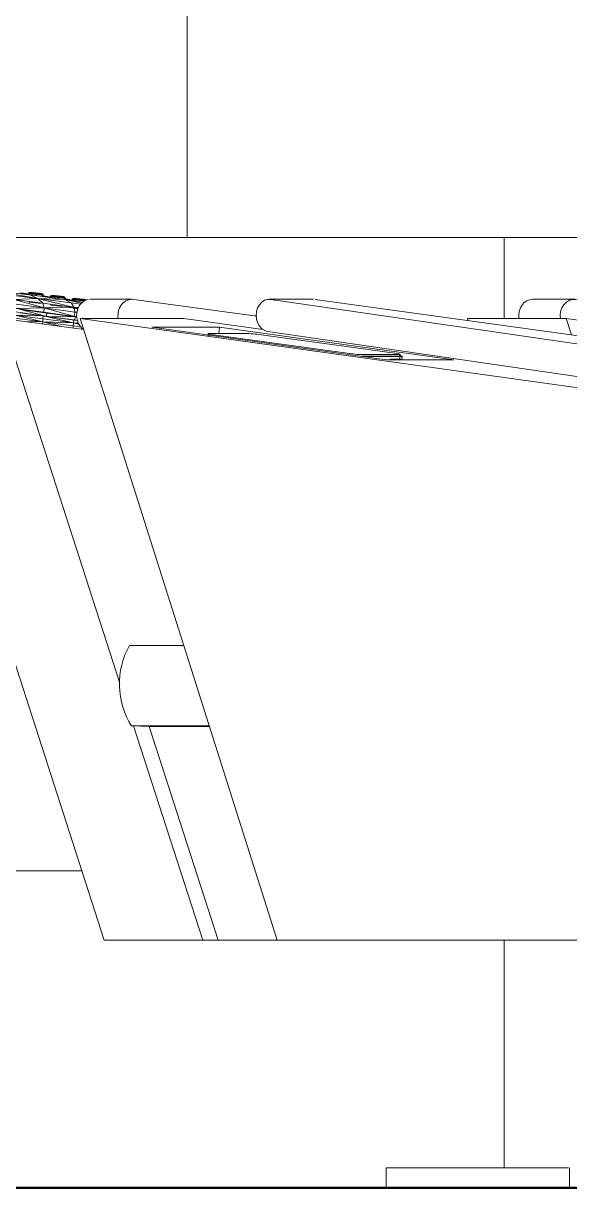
# Model space of a CAD drawing. Extents: x 4834 to 83801, y -13735 to 32221.
# Drawn here: x 13841.65 to 13855.44, y -12508.54 to -12479.12 of the extents above; entities that cross this region are included whole.
import ezdxf

# ---------------------------------------------------------------- set-up
doc = ezdxf.new("R2010")
doc.units = 0
doc.header["$LTSCALE"] = 8
doc.header["$MEASUREMENT"] = 0
doc.linetypes.add('Grid Line 1_2_', pattern=[0.875, 0.5, -0.125, 0.125, -0.125])
doc.layers.get('0').update_dxf_attribs({"lineweight": 9})
for name, color, linetype, lineweight in [('A-DIM-480', 52, 'Continuous', 18), ('A-FLOR-LEVL', 51, 'Continuous', 9), ('A-WALL', 7, 'Continuous', 40), ('A-Wall-New', 1, 'Continuous', 50), ('DIM', 8, 'Continuous', 5), ('door', 43, 'Continuous', 13), ('first_dwg', 8, 'Continuous', 9), ('Furniture', 132, 'Continuous', 5), ('G-IMPT', 8, 'Continuous', 9), ('I-FURN', 30, 'Continuous', 9)]:
    doc.layers.add(name, color=color, linetype=linetype, lineweight=lineweight)
doc.layers.add('A-WALL-PATT', color=253, linetype='Continuous')

# ---------------------------------------------------------------- blocks, each defined once
blk = doc.blocks.new('first_dwg_A$C4D910482-V18-Section 1')
at = {"layer": 'Furniture', "flags": 128}
for points in [[(1105.12, 0), (1091.762, 0), (1112.422, 0)], [(1104.537, 0), (1103.479, 0), (1111.364, 0)]]:
    blk.add_lwpolyline(points, dxfattribs=at)
blk = doc.blocks.new('first_dwg_A$C4D910482-V19-Section 1')
at = {"layer": 'Furniture', "flags": 128}
blk.add_lwpolyline([(1105.12, 0), (1091.41, 0), (1100.485, 0)], dxfattribs=at)
blk = doc.blocks.new('first_dwg__U47-354713-Section 1')
at = {"layer": 'door'}
blk.add_line((1107.467, 0), (1096.923, 0), dxfattribs=at)
blk = doc.blocks.new('first_dwg-354694-Section 1')
at = {"layer": 'A-DIM-480', "color": 42, "lineweight": 13}
for p, q in [((531.034, 0), (1093.113, 0)), ((1087.113, 0), (1153.113, 0))]:
    blk.add_line(p, q, dxfattribs=at)
at = {"layer": 'A-DIM-480'}
for p in [(1091.613, 0), (1096.613, 0)]:
    blk.add_line(p, (1190.458, 0), dxfattribs=at)
at = {"layer": 'A-Wall-New'}
for p, q in [((1084.613, 0), (1144.613, 0)), ((1090.113, 0), (1150.113, 0))]:
    blk.add_line(p, q, dxfattribs=at)
at = {"layer": 'DIM', "color": 55, "lineweight": 13}
blk.add_line((1147.593, 0), (841.667, 0), dxfattribs=at)
at = {"layer": 'Furniture'}
blk.add_line((1105.095, 0), (1105.094, 0), dxfattribs=at)
for name in ['first_dwg_A$C4D910482-V19-Section 1', 'first_dwg_A$C4D910482-V18-Section 1', 'first_dwg__U47-354713-Section 1']:
    blk.add_blockref(name, (0, 0))
blk = doc.blocks.new('Captain_Kirk_simplified_chair_2_22296 - Captain_Kirk_simplified_chair_2_22296-V41-Section 1')
at = {"layer": 'G-IMPT'}
for p, q in [((1091.694, 22.465), (1090.689, 22.637)), ((1091.492, 22.554), (1090.689, 22.637)), ((1091.694, 22.465), (1090.93, 22.553)), ((1091.694, 22.465), (1091.097, 22.439)), ((1091.817, 22.346), (1091.097, 22.439)), ((1091.097, 22.439), (1091.85, 22.226)), ((1091.492, 22.554), (1091.226, 22.584)), ((1091.257, 22.593), (1091.327, 22.593)), ((1091.257, 22.593), (1091.385, 22.584)), ((1091.257, 22.592), (1091.406, 22.577)), ((1091.257, 22.592), (1091.384, 22.575)), ((1091.257, 22.592), (1091.326, 22.577)), ((1091.257, 22.591), (1091.34, 22.582)), ((1091.326, 22.577), (1091.257, 22.583)), ((1091.258, 22.602), (1091.327, 22.593)), ((1091.258, 22.6), (1091.34, 22.582)), ((1091.326, 22.577), (1091.316, 22.576)), ((1091.384, 22.575), (1091.326, 22.577)), ((1091.327, 22.593), (1091.385, 22.584)), ((1091.327, 22.593), (1091.34, 22.582)), ((1091.327, 22.593), (1091.408, 22.57)), ((1091.34, 22.582), (1091.408, 22.57)), ((1091.406, 22.577), (1091.384, 22.575)), ((1091.384, 22.575), (1091.408, 22.559)), ((1091.385, 22.584), (1091.406, 22.577)), ((1091.385, 22.584), (1091.408, 22.57)), ((1091.385, 22.584), (1091.433, 22.562)), ((1091.406, 22.577), (1091.433, 22.562)), ((1091.406, 22.577), (1091.408, 22.559)), ((1091.408, 22.57), (1091.433, 22.562)), ((1091.455, 22.601), (1091.44, 22.573)), ((1091.48, 22.592), (1091.44, 22.573)), ((1091.44, 22.573), (1091.467, 22.576)), ((1091.485, 22.61), (1091.455, 22.601)), ((1091.455, 22.601), (1091.481, 22.604)), ((1091.506, 22.603), (1091.455, 22.601)), ((1091.48, 22.592), (1091.455, 22.601)), ((1091.455, 22.601), (1091.467, 22.576)), ((1091.483, 22.372), (1091.462, 22.379)), ((1091.481, 22.604), (1091.467, 22.576)), ((1091.48, 22.592), (1091.467, 22.564)), ((1091.467, 22.576), (1091.54, 22.573)), ((1091.506, 22.603), (1091.48, 22.592)), ((1091.564, 22.593), (1091.48, 22.592)), ((1091.549, 22.581), (1091.48, 22.592)), ((1091.507, 22.612), (1091.481, 22.604)), ((1091.485, 22.61), (1091.481, 22.604)), ((1091.481, 22.604), (1091.549, 22.601)), ((1091.481, 22.604), (1091.54, 22.573)), ((1091.541, 22.363), (1091.483, 22.372)), ((1091.485, 22.61), (1091.507, 22.612)), ((1091.644, 22.593), (1091.485, 22.61)), ((1091.506, 22.603), (1091.485, 22.61)), ((1092.375, 22.433), (1091.492, 22.554)), ((1091.694, 22.465), (1091.492, 22.554)), ((1091.644, 22.593), (1091.506, 22.603)), ((1091.564, 22.593), (1091.506, 22.603)), ((1091.507, 22.612), (1091.565, 22.61)), ((1091.644, 22.593), (1091.507, 22.612)), ((1091.507, 22.612), (1091.549, 22.601)), ((1091.549, 22.601), (1091.54, 22.573)), ((1091.54, 22.573), (1091.64, 22.564)), ((1091.541, 22.363), (1091.62, 22.354)), ((1091.565, 22.61), (1091.549, 22.601)), ((1091.549, 22.601), (1091.643, 22.592)), ((1091.549, 22.601), (1091.64, 22.564)), ((1091.564, 22.593), (1091.549, 22.581)), ((1091.643, 22.584), (1091.549, 22.581)), ((1091.549, 22.581), (1091.642, 22.57)), ((1091.644, 22.593), (1091.564, 22.593)), ((1091.564, 22.593), (1091.643, 22.584)), ((1091.565, 22.61), (1091.644, 22.603)), ((1091.644, 22.593), (1091.565, 22.61)), ((1091.565, 22.61), (1091.643, 22.592)), ((1091.643, 22.592), (1091.64, 22.564)), ((1091.64, 22.564), (1091.739, 22.553)), ((1091.643, 22.584), (1091.642, 22.57)), ((1091.723, 22.577), (1091.642, 22.57)), ((1091.736, 22.562), (1091.642, 22.57)), ((1091.642, 22.534), (1091.663, 22.537)), ((1091.644, 22.603), (1091.643, 22.592)), ((1091.644, 22.593), (1091.643, 22.584)), ((1091.643, 22.592), (1091.736, 22.581)), ((1091.643, 22.592), (1091.739, 22.553)), ((1091.723, 22.577), (1091.643, 22.584)), ((1091.644, 22.603), (1091.723, 22.593)), ((1091.644, 22.593), (1091.644, 22.603)), ((1091.644, 22.603), (1091.736, 22.581)), ((1091.644, 22.593), (1091.723, 22.593)), ((1091.644, 22.593), (1091.781, 22.584)), ((1091.644, 22.593), (1091.802, 22.577)), ((1091.644, 22.593), (1091.781, 22.575)), ((1091.644, 22.593), (1091.723, 22.577)), ((1092.375, 22.433), (1091.694, 22.465)), ((1092.529, 22.351), (1091.694, 22.465)), ((1092.605, 22.238), (1091.694, 22.465)), ((1091.694, 22.465), (1091.817, 22.346)), ((1091.723, 22.593), (1091.781, 22.584)), ((1091.723, 22.593), (1091.736, 22.581)), ((1091.723, 22.593), (1091.805, 22.57)), ((1091.781, 22.575), (1091.723, 22.577)), ((1091.723, 22.577), (1091.736, 22.562)), ((1091.736, 22.581), (1091.805, 22.57)), ((1091.736, 22.581), (1091.739, 22.553)), ((1091.736, 22.581), (1091.812, 22.541)), ((1091.781, 22.575), (1091.736, 22.562)), ((1091.804, 22.559), (1091.736, 22.562)), ((1091.739, 22.553), (1091.812, 22.541)), ((1091.781, 22.584), (1091.802, 22.577)), ((1091.781, 22.584), (1091.805, 22.57)), ((1091.781, 22.584), (1091.829, 22.562)), ((1091.802, 22.577), (1091.781, 22.575)), ((1091.781, 22.575), (1091.804, 22.559)), ((1091.802, 22.577), (1091.829, 22.562)), ((1091.802, 22.577), (1091.804, 22.559)), ((1091.829, 22.562), (1091.804, 22.559)), ((1091.805, 22.57), (1091.829, 22.562)), ((1091.805, 22.57), (1091.812, 22.541)), ((1091.805, 22.57), (1091.838, 22.532)), ((1091.809, 22.517), (1091.958, 22.502)), ((1091.809, 22.517), (1091.937, 22.499)), ((1091.809, 22.516), (1091.879, 22.502)), ((1091.809, 22.516), (1091.892, 22.506)), ((1091.81, 22.526), (1091.879, 22.518)), ((1091.81, 22.525), (1091.892, 22.506)), ((1091.81, 22.518), (1091.879, 22.518)), ((1091.81, 22.517), (1091.937, 22.509)), ((1091.829, 22.562), (1091.812, 22.529)), ((1091.812, 22.541), (1091.838, 22.532)), ((1091.838, 22.532), (1091.812, 22.529)), ((1091.829, 22.562), (1091.838, 22.532)), ((1091.879, 22.518), (1091.937, 22.509)), ((1091.879, 22.518), (1091.892, 22.506)), ((1091.879, 22.518), (1091.961, 22.495)), ((1091.937, 22.499), (1091.879, 22.502)), ((1091.892, 22.506), (1091.961, 22.495)), ((1091.937, 22.509), (1091.958, 22.502)), ((1091.937, 22.509), (1091.961, 22.495)), ((1091.937, 22.509), (1091.986, 22.487)), ((1091.958, 22.502), (1091.937, 22.499)), ((1091.958, 22.502), (1091.986, 22.487)), ((1091.958, 22.502), (1091.96, 22.484)), ((1091.961, 22.495), (1091.986, 22.487)), ((1092.008, 22.525), (1091.993, 22.498)), ((1092.033, 22.517), (1091.993, 22.498)), ((1091.993, 22.498), (1092.02, 22.501)), ((1092.038, 22.534), (1092.008, 22.525)), ((1092.008, 22.525), (1092.033, 22.528)), ((1092.059, 22.527), (1092.008, 22.525)), ((1092.033, 22.517), (1092.008, 22.525)), ((1092.008, 22.525), (1092.02, 22.501)), ((1092.033, 22.517), (1092.019, 22.489)), ((1092.033, 22.528), (1092.02, 22.501)), ((1092.02, 22.501), (1092.093, 22.498)), ((1092.059, 22.537), (1092.033, 22.528)), ((1092.038, 22.534), (1092.033, 22.528)), ((1092.033, 22.528), (1092.101, 22.525)), ((1092.033, 22.528), (1092.093, 22.498)), ((1092.059, 22.527), (1092.033, 22.517)), ((1092.117, 22.518), (1092.033, 22.517)), ((1092.101, 22.506), (1092.033, 22.517)), ((1092.038, 22.534), (1092.059, 22.537)), ((1092.196, 22.518), (1092.038, 22.534)), ((1092.059, 22.527), (1092.038, 22.534)), ((1092.059, 22.537), (1092.117, 22.534)), ((1092.196, 22.518), (1092.059, 22.537)), ((1092.059, 22.537), (1092.101, 22.525)), ((1092.196, 22.518), (1092.059, 22.527)), ((1092.117, 22.518), (1092.059, 22.527)), ((1092.101, 22.525), (1092.093, 22.498)), ((1092.093, 22.498), (1092.192, 22.489)), ((1092.117, 22.534), (1092.101, 22.525)), ((1092.101, 22.525), (1092.195, 22.517)), ((1092.101, 22.525), (1092.192, 22.489)), ((1092.117, 22.518), (1092.101, 22.506)), ((1092.196, 22.508), (1092.101, 22.506)), ((1092.101, 22.506), (1092.194, 22.495)), ((1092.117, 22.534), (1092.196, 22.527)), ((1092.196, 22.518), (1092.117, 22.534)), ((1092.117, 22.534), (1092.195, 22.517)), ((1092.196, 22.518), (1092.117, 22.518)), ((1092.117, 22.518), (1092.196, 22.508)), ((1092.195, 22.517), (1092.192, 22.489)), ((1092.192, 22.489), (1092.292, 22.477)), ((1092.196, 22.508), (1092.194, 22.495)), ((1092.275, 22.502), (1092.194, 22.495)), ((1092.288, 22.487), (1092.194, 22.495)), ((1092.194, 22.459), (1092.215, 22.461)), ((1092.196, 22.527), (1092.195, 22.517)), ((1092.195, 22.517), (1092.289, 22.506)), ((1092.195, 22.517), (1092.292, 22.477)), ((1092.196, 22.527), (1092.275, 22.518)), ((1092.196, 22.518), (1092.196, 22.527)), ((1092.196, 22.527), (1092.289, 22.506)), ((1092.196, 22.518), (1092.275, 22.518)), ((1092.196, 22.518), (1092.333, 22.508)), ((1092.196, 22.518), (1092.354, 22.502)), ((1092.196, 22.518), (1092.333, 22.499)), ((1092.196, 22.518), (1092.275, 22.502)), ((1092.196, 22.518), (1092.196, 22.508)), ((1092.275, 22.502), (1092.196, 22.508)), ((1092.275, 22.518), (1092.333, 22.508)), ((1092.275, 22.518), (1092.289, 22.506)), ((1092.275, 22.518), (1092.357, 22.495)), ((1092.333, 22.499), (1092.275, 22.502)), ((1092.275, 22.502), (1092.288, 22.487)), ((1092.333, 22.499), (1092.288, 22.487)), ((1092.357, 22.484), (1092.288, 22.487)), ((1092.289, 22.506), (1092.357, 22.495)), ((1092.289, 22.506), (1092.292, 22.477)), ((1092.289, 22.506), (1092.364, 22.465)), ((1092.292, 22.477), (1092.364, 22.465)), ((1092.333, 22.508), (1092.354, 22.502)), ((1092.333, 22.508), (1092.357, 22.495)), ((1092.333, 22.508), (1092.382, 22.487)), ((1092.354, 22.502), (1092.333, 22.499)), ((1092.333, 22.499), (1092.357, 22.484)), ((1092.354, 22.502), (1092.382, 22.487)), ((1092.354, 22.502), (1092.357, 22.484)), ((1092.357, 22.495), (1092.382, 22.487)), ((1092.357, 22.495), (1092.364, 22.465)), ((1092.357, 22.495), (1092.391, 22.457)), ((1092.382, 22.487), (1092.357, 22.484)), ((1092.362, 22.442), (1092.431, 22.442)), ((1092.362, 22.442), (1092.489, 22.433)), ((1092.362, 22.441), (1092.51, 22.426)), ((1092.362, 22.441), (1092.489, 22.424)), ((1092.362, 22.441), (1092.431, 22.426)), ((1092.362, 22.44), (1092.445, 22.431)), ((1092.363, 22.451), (1092.431, 22.442)), ((1092.363, 22.449), (1092.445, 22.431)), ((1092.382, 22.487), (1092.364, 22.454)), ((1092.364, 22.465), (1092.391, 22.457)), ((1092.391, 22.457), (1092.364, 22.454)), ((1092.821, 22.372), (1092.375, 22.433)), ((1092.793, 22.345), (1092.375, 22.433)), ((1092.375, 22.433), (1092.529, 22.351)), ((1092.382, 22.487), (1092.391, 22.457)), ((1092.431, 22.442), (1092.489, 22.433)), ((1092.431, 22.442), (1092.445, 22.431)), ((1092.431, 22.442), (1092.513, 22.419)), ((1092.489, 22.424), (1092.431, 22.426)), ((1092.445, 22.431), (1092.513, 22.419)), ((1092.489, 22.433), (1092.51, 22.426)), ((1092.489, 22.433), (1092.513, 22.419)), ((1092.489, 22.433), (1092.538, 22.411)), ((1092.51, 22.426), (1092.489, 22.424)), ((1092.51, 22.426), (1092.538, 22.411)), ((1092.56, 22.45), (1092.545, 22.422)), ((1092.585, 22.441), (1092.545, 22.422)), ((1092.545, 22.422), (1092.572, 22.425)), ((1092.59, 22.459), (1092.56, 22.45)), ((1092.56, 22.45), (1092.585, 22.453)), ((1092.611, 22.452), (1092.56, 22.45)), ((1092.585, 22.441), (1092.56, 22.45)), ((1092.56, 22.45), (1092.572, 22.425)), ((1092.585, 22.453), (1092.572, 22.425)), ((1092.572, 22.425), (1092.645, 22.422)), ((1092.572, 22.425), (1092.579, 22.406)), ((1092.585, 22.441), (1092.579, 22.429)), ((1092.611, 22.461), (1092.585, 22.453)), ((1092.59, 22.459), (1092.585, 22.453)), ((1092.585, 22.453), (1092.654, 22.45)), ((1092.585, 22.453), (1092.645, 22.422)), ((1092.611, 22.452), (1092.585, 22.441)), ((1092.669, 22.442), (1092.585, 22.441)), ((1092.653, 22.43), (1092.585, 22.441)), ((1092.59, 22.459), (1092.611, 22.461)), ((1092.748, 22.442), (1092.59, 22.459)), ((1092.611, 22.452), (1092.59, 22.459)), ((1092.611, 22.461), (1092.669, 22.459)), ((1092.748, 22.442), (1092.611, 22.461)), ((1092.611, 22.461), (1092.654, 22.45)), ((1092.748, 22.442), (1092.611, 22.452)), ((1092.669, 22.442), (1092.611, 22.452)), ((1092.654, 22.45), (1092.645, 22.422)), ((1092.645, 22.422), (1092.744, 22.413)), ((1092.669, 22.442), (1092.653, 22.43)), ((1092.748, 22.433), (1092.653, 22.43)), ((1092.653, 22.43), (1092.747, 22.419)), ((1092.669, 22.459), (1092.654, 22.45)), ((1092.654, 22.45), (1092.747, 22.441)), ((1092.654, 22.45), (1092.744, 22.413)), ((1092.669, 22.459), (1092.749, 22.452)), ((1092.748, 22.442), (1092.669, 22.459)), ((1092.669, 22.459), (1092.747, 22.441)), ((1092.748, 22.442), (1092.669, 22.442)), ((1092.669, 22.442), (1092.748, 22.433)), ((1092.747, 22.441), (1092.744, 22.413)), ((1092.744, 22.413), (1092.844, 22.402)), ((1092.749, 22.452), (1092.747, 22.441)), ((1092.747, 22.441), (1092.841, 22.43)), ((1092.747, 22.441), (1092.844, 22.402)), ((1092.748, 22.433), (1092.747, 22.419)), ((1092.827, 22.426), (1092.747, 22.419)), ((1092.84, 22.411), (1092.747, 22.419)), ((1092.748, 22.442), (1092.749, 22.452)), ((1092.748, 22.442), (1092.828, 22.442)), ((1092.748, 22.442), (1092.885, 22.433)), ((1092.748, 22.442), (1092.907, 22.426)), ((1092.748, 22.442), (1092.885, 22.424)), ((1092.748, 22.442), (1092.827, 22.426)), ((1092.748, 22.442), (1092.748, 22.433)), ((1092.827, 22.426), (1092.748, 22.433)), ((1092.749, 22.452), (1092.828, 22.442)), ((1092.749, 22.452), (1092.841, 22.43)), ((1092.885, 22.424), (1092.827, 22.426)), ((1092.827, 22.426), (1092.84, 22.411)), ((1092.828, 22.442), (1092.885, 22.433)), ((1092.828, 22.442), (1092.841, 22.43)), ((1092.828, 22.442), (1092.905, 22.42)), ((1092.885, 22.424), (1092.84, 22.411)), ((1092.841, 22.43), (1092.904, 22.42)), ((1092.841, 22.43), (1092.844, 22.402)), ((1091.123, 22.121), (1091.829, 22.026)), ((1091.132, 22.21), (1091.85, 22.226)), ((1091.132, 22.21), (1091.839, 22.116)), ((1091.144, 22.32), (1091.85, 22.226)), ((1091.246, 22.098), (1091.906, 22.01)), ((1091.254, 22.182), (1091.914, 22.094)), ((1091.254, 22.182), (1091.858, 22.022)), ((1091.254, 22.182), (1091.839, 22.116)), ((1091.699, 22.347), (1091.62, 22.354)), ((1091.757, 22.344), (1091.699, 22.347)), ((1091.778, 22.347), (1091.757, 22.344)), ((1092.605, 22.238), (1091.817, 22.346)), ((1091.817, 22.346), (1091.85, 22.226)), ((1091.839, 22.116), (1091.85, 22.226)), ((1091.914, 22.094), (1091.839, 22.116)), ((1091.839, 22.116), (1092.61, 22.01)), ((1092.579, 22.238), (1091.85, 22.226)), ((1091.85, 22.226), (1092.579, 22.019)), ((1091.85, 22.226), (1092.622, 22.12)), ((1091.914, 22.094), (1091.906, 22.01)), ((1092.635, 21.995), (1091.914, 22.094)), ((1091.914, 22.094), (1092.579, 22.014)), ((1092.035, 22.297), (1092.014, 22.304)), ((1092.093, 22.287), (1092.035, 22.297)), ((1092.093, 22.287), (1092.172, 22.278)), ((1092.251, 22.271), (1092.172, 22.278)), ((1092.309, 22.269), (1092.251, 22.271)), ((1092.331, 22.271), (1092.309, 22.269)), ((1092.768, 22.318), (1092.529, 22.351)), ((1092.529, 22.351), (1092.605, 22.238)), ((1092.587, 22.221), (1092.566, 22.228)), ((1092.645, 22.212), (1092.587, 22.221)), ((1092.72, 22.242), (1092.605, 22.238)), ((1092.709, 22.224), (1092.605, 22.238)), ((1092.605, 22.238), (1092.622, 22.12)), ((1092.605, 22.238), (1092.704, 22.207)), ((1092.61, 22.01), (1092.622, 22.12)), ((1092.622, 22.12), (1092.678, 22.113)), ((1092.645, 22.212), (1092.703, 22.205)), ((1091.107, 21.967), (1091.814, 21.873)), ((1091.829, 22.026), (1091.115, 22.043)), ((1091.115, 22.043), (1091.814, 21.873)), ((1091.115, 22.043), (1091.821, 21.948)), ((1091.37, 21.878), (1091.814, 21.873)), ((1091.808, 21.818), (1091.814, 21.873)), ((1091.814, 21.873), (1091.821, 21.948)), ((1092.297, 21.751), (1091.814, 21.873)), ((1091.814, 21.873), (1092.585, 21.767)), ((1091.814, 21.873), (1092.593, 21.843)), ((1091.829, 22.026), (1091.821, 21.948)), ((1092.593, 21.843), (1091.821, 21.948)), ((1091.829, 22.026), (1092.601, 21.921)), ((1091.829, 22.026), (1092.593, 21.843)), ((1091.906, 22.01), (1092.627, 21.911)), ((1092.635, 21.995), (1091.957, 22.009)), ((1092.58, 21.713), (1092.585, 21.767)), ((1092.585, 21.767), (1092.593, 21.843)), ((1092.585, 21.767), (1092.775, 21.741)), ((1092.601, 21.921), (1092.593, 21.843)), ((1092.71, 21.841), (1092.593, 21.843)), ((1092.593, 21.843), (1092.73, 21.808)), ((1092.593, 21.843), (1092.719, 21.826)), ((1092.601, 21.921), (1092.688, 21.909)), ((1092.61, 22.01), (1092.672, 22.012)), ((1092.635, 21.995), (1092.61, 22.01)), ((1092.61, 22.01), (1092.673, 22.002)), ((1092.635, 21.995), (1092.627, 21.911)), ((1092.627, 21.911), (1092.69, 21.903))]:
    blk.add_line(p, q, dxfattribs=at)
at = {"layer": 'I-FURN'}
for p, q in [((1094.069, 22.443), (1093.011, 22.443)), ((1094.111, 22.44), (1097.22, 22.015)), ((1105.246, 22.443), (1104.188, 22.443)), ((1093.369, 6.25), (1088.304, 21.957)), ((1092.848, 21.676), (1090.789, 21.957)), ((1090.789, 21.957), (1093.761, 12.742)), ((1102.558, 21.902), (1102.54, 21.957)), ((1102.54, 21.957), (1105.025, 21.957)), ((1107.872, 21.569), (1105.025, 21.957)), ((1105.025, 21.957), (1105.16, 21.54)), ((1094.007, 13.699), (1095.374, 13.699)), ((1094.5, 11.648), (1094.059, 11.666)), ((1094.059, 11.666), (1096.018, 11.666)), ((1094.108, 11.664), (1095.854, 6.25)), ((1094.5, 11.648), (1096.023, 11.648)), ((1094.5, 11.648), (1096.24, 6.25)), ((1095.854, 6.25), (1093.369, 6.25)), ((1096.24, 6.25), (1095.854, 6.25)), ((1097.732, 6.25), (1096.24, 6.25)), ((1100.485, 0.5), (1100.485, 0)), ((1100.485, 0.5), (1105.085, 0.5)), ((1105.085, 0), (1100.485, 0))]:
    blk.add_line(p, q, dxfattribs=at)
at = {"layer": 'I-FURN', "flags": 128}
for points in [[(1092.969, 22.439), (1092.889, 22.416), (1092.817, 22.369), (1092.755, 22.304), (1092.709, 22.222), (1092.68, 22.13), (1092.67, 22.032), (1092.68, 21.934), (1092.71, 21.842), (1092.757, 21.761), (1092.818, 21.696)], [(1104.883, 21.957), (1104.876, 22.032), (1104.887, 22.13), (1104.918, 22.222), (1104.968, 22.304), (1105.035, 22.369), (1105.114, 22.416), (1105.2, 22.439), (1105.289, 22.44)]]:
    blk.add_lwpolyline(points, dxfattribs=at)
at = {"layer": 'I-FURN'}
for centre, major_axis, start_param, end_param in [((1094.069, 22.033), (0, 0.409), 6.16526, 7.997855), ((1104.188, 22.033), (0, 0.409), 6.16526, 7.997855), ((1095.272, 12.724), (0, 1.753), 0.981159, 2.219012)]:
    blk.add_ellipse(centre, major_axis=major_axis, ratio=0.867729, start_param=start_param, end_param=end_param, dxfattribs=at)
blk = doc.blocks.new('Captain_Kirk_simplified_chair_2_22296 - Captain_Kirk_simplified_chair_2_22296-V42-Section 1')
at = {"layer": 'I-FURN'}
for p, q in [((1098.651, 22.443), (1097.536, 22.443)), ((1097.576, 22.44), (1109.403, 20.722)), ((1112.784, 20.48), (1098.692, 22.44)), ((1110.402, 19.504), (1092.759, 21.957)), ((1092.759, 21.957), (1097.732, 6.25)), ((1095.376, 21.957), (1092.759, 21.957)), ((1095.376, 21.957), (1097.373, 21.68)), ((1100.496, 20.912), (1094.573, 21.736)), ((1094.573, 21.736), (1096.274, 21.736)), ((1096.026, 21.543), (1095.982, 21.543)), ((1095.995, 21.574), (1095.99, 21.521)), ((1096.955, 21.579), (1096.036, 21.579)), ((1096.125, 21.546), (1099.497, 21.078)), ((1096.258, 21.579), (1096.274, 21.736)), ((1096.274, 21.736), (1102.197, 20.912)), ((1100.704, 21.078), (1097.333, 21.546)), ((1109.403, 19.897), (1097.497, 21.627)), ((1099.87, 21.002), (1100.02, 21.002)), ((1099.874, 21.045), (1100.793, 21.045)), ((1099.92, 20.995), (1100.07, 20.995)), ((1100.02, 21.002), (1100.07, 20.995)), ((1100.08, 20.995), (1100.03, 21.002)), ((1100.03, 21.002), (1100.789, 21.002)), ((1100.839, 20.995), (1100.08, 20.995)), ((1102.197, 20.912), (1100.496, 20.912)), ((1100.608, 20.932), (1100.788, 20.932)), ((1100.841, 20.925), (1100.661, 20.925)), ((1100.82, 20.912), (1100.834, 21.05)), ((1100.879, 20.912), (1100.888, 21.001)), ((1097.732, 6.25), (1114.595, 6.25)), ((1105.116, 0.5), (1105.116, 0))]:
    blk.add_line(p, q, dxfattribs=at)
at = {"layer": 'I-FURN', "flags": 128}
blk.add_lwpolyline([(1097.497, 21.627), (1097.419, 21.65), (1097.348, 21.696), (1097.287, 21.761), (1097.241, 21.842), (1097.212, 21.934), (1097.203, 22.032), (1097.212, 22.13), (1097.24, 22.222), (1097.286, 22.304), (1097.346, 22.369), (1097.417, 22.416), (1097.495, 22.439), (1097.576, 22.44)], dxfattribs=at)
at = {"layer": 'I-FURN'}
for centre, major_axis, ratio, start_param, end_param in [((1096.269, 21.546), (-0.274, 0.028), 0.061574, 5.735509, 7.306305), ((1097.188, 21.546), (-0.274, 0.028), 0.061574, 4.164713, 5.735509), ((1099.641, 21.078), (-0.274, 0.028), 0.061574, 1.02312, 2.593916), ((1100.604, 20.893), (0.0054, 0.039), 0.519717, 0.072134, 1.119332), ((1100.657, 20.886), (0.0054, 0.039), 0.519717, 0.072134, 0.857532), ((1100.56, 21.078), (-0.274, 0.028), 0.061574, 2.593916, 4.164713), ((1100.784, 20.893), (0.0054, 0.039), 0.519717, 5.831721, 6.355319), ((1100.555, 21.035), (-0.274, 0.028), 0.061574, 2.593916, 3.379315), ((1100.555, 21.035), (-0.333, 0.034), 0.061574, 2.593916, 3.847239), ((1100.837, 20.886), (0.0054, 0.039), 0.519717, 5.569921, 6.355319)]:
    blk.add_ellipse(centre, major_axis=major_axis, ratio=ratio, start_param=start_param, end_param=end_param, dxfattribs=at)

msp = doc.modelspace()

# ---------------------------------------------------------------- hatches: boundary and pattern name
at = {"layer": 'A-WALL-PATT', "lineweight": 9}
h = msp.add_hatch(dxfattribs=at)
h.set_pattern_fill('FP_3', color=256, style=0, pattern_type=2)
h.set_pattern_definition([(0, (13837.783, -12508.538), (0, 8), []), (90, (13837.783, -12508.538), (-8, 8), [8, -8])])
h.paths.add_polyline_path([(13840.59538, -12508.53771), (13850.81164, -12508.53771), (13850.81164, -12508.03771), (13855.81161, -12508.03771), (13855.81161, -12502.33709), (13872.44009, -12502.33709), (13872.44009, -12508.03771), (13877.43824, -12508.03771), (13877.43824, -12508.53771), (13894.87708, -12508.53771), (13894.87708, -12400.53771), (13840.59538, -12400.53771), (13840.6321, -12485.87241), (13841.17424, -12485.91588), (13842.69051, -12486.06061), (13842.7009, -12486.10439), (13843.19361, -12486.13611), (13843.29534, -12486.09827), (13844.43735, -12486.09798), (13847.54657, -12486.5225), (13847.61339, -12486.2325), (13847.74513, -12486.12161), (13847.95952, -12486.09798), (13849.01778, -12486.09798), (13852.8843, -12486.63557), (13852.86652, -12486.58041), (13854.16229, -12486.56311), (13854.20212, -12486.31527), (13854.3154, -12486.16827), (13854.46285, -12486.09937), (13855.61538, -12486.09798), (13859.30922, -12486.58041), (13859.33124, -12486.30132), (13859.52152, -12486.00443), (13859.53128, -12485.97204), (13859.67165, -12485.91358), (13860.60086, -12485.87219), (13860.66588, -12485.86571), (13860.6917, -12485.81245), (13861.02032, -12485.84704), (13861.03044, -12485.90197), (13863.204, -12486.17354), (13863.24102, -12486.18271), (13863.60015, -12486.19708), (13863.65, -12486.03344), (13864.09368, -12483.19577), (13864.67658, -12480.18682), (13864.82834, -12479.87178), (13865.45964, -12479.70224), (13865.78374, -12479.66819), (13879.82219, -12479.71158), (13880.44886, -12479.89331), (13880.81585, -12480.09019), (13881.00509, -12480.22062), (13880.96818, -12480.86428), (13880.81023, -12483.36441), (13880.66246, -12486.54682), (13880.62605, -12486.82107), (13880.72142, -12486.82368), (13880.91894, -12486.98431), (13880.99249, -12487.10976), (13880.99249, -12487.80385), (13880.81116, -12488.03431), (13880.64915, -12488.1138), (13880.2926, -12488.19002), (13880.1176, -12488.90844), (13881.00076, -12488.90844), (13880.08235, -12491.99852), (13880.02751, -12492.16023), (13882.63992, -12496.98589), (13882.5273, -12502.28771), (13843.69505, -12502.28771), (13840.59538, -12492.6744), (13840.59538, -12504.94969)], flags=0)
h.paths.add_polyline_path([(13855.21302, -12486.58041), (13855.21601, -12486.58041), (13855.21094, -12486.58041)], flags=0)

# ---------------------------------------------------------------- linework, layer by layer
at = {"layer": 'A-FLOR-LEVL', "linetype": 'Grid Line 1_2_'}
msp.add_line((12783.38619, -12508.53771), (14033.99315, -12508.53771), dxfattribs=at)
at = {"layer": 'A-WALL'}
msp.add_line((13834.97038, -12508.53771), (13850.81164, -12508.53771), dxfattribs=at)

# ---------------------------------------------------------------- block references
at = {"layer": 'first_dwg', "color": 52, "lineweight": 20}
msp.add_blockref('first_dwg-354694-Section 1', (12750.32625, -12508.53771), dxfattribs=at)
at = {"layer": 'G-IMPT'}
for name in ['Captain_Kirk_simplified_chair_2_22296 - Captain_Kirk_simplified_chair_2_22296-V41-Section 1', 'Captain_Kirk_simplified_chair_2_22296 - Captain_Kirk_simplified_chair_2_22296-V42-Section 1']:
    msp.add_blockref(name, (12750.32625, -12508.53771), dxfattribs=at)

doc.saveas('drawing.dxf')
